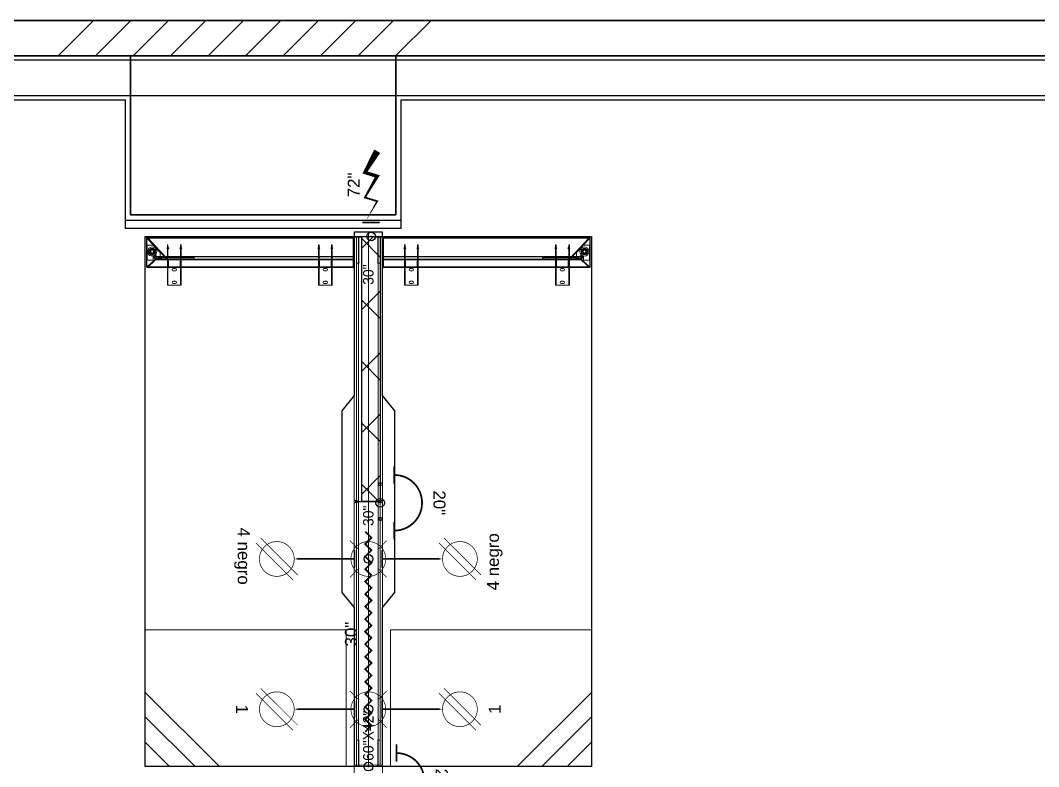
# Model space of a CAD drawing. Extents: x -170 to 1783, y -20 to 1205.
# Drawn here: x 873.5 to 988.7, y 1115.5 to 1200 of the extents above; entities that cross this region are included whole.
import ezdxf
from ezdxf.enums import TextEntityAlignment as Align

# ---------------------------------------------------------------- set-up
doc = ezdxf.new("R2010")
doc.units = 0
doc.header["$LTSCALE"] = 96
doc.header["$MEASUREMENT"] = 0
for name, color, linetype in [('A-E-COLM_A', 7, 'Continuous'), ('A-WALL-EXIST_A', 7, 'Continuous'), ('A-WALL-EXT_A', 7, 'Continuous'), ('A-WALL-PATT_A', 7, 'Continuous'), ('A-WALL_A', 7, 'Continuous'), ('DD2D', 7, 'Continuous'), ('DD2D_Geometry', 7, 'Continuous'), ('ELECTRI', 7, 'Continuous'), ('ENFASIS NEW', 7, 'Continuous'), ('I-E-FILL-DMSE_A', 7, 'Continuous'), ('I-E-WALL_A', 7, 'Continuous'), ('S7000', 7, 'Continuous'), ('TEXT HARNESS', 7, 'Continuous'), ('X-BASE-04-EXISTING', 7, 'Continuous'), ('X-BASE-04-EXISTING_A', 7, 'Continuous')]:
    doc.layers.add(name, color=color, linetype=linetype)
doc.styles.add('ARIAL', font='arial.ttf')

# ---------------------------------------------------------------- blocks, each defined once
blk = doc.blocks.new('_BL_0000')
at = {"layer": 'X-BASE-04-EXISTING', "color": 92, "linetype": 'Continuous'}
for p, q in [((15, 18), (-15, 18)), ((-15, 18), (-15, 0)), ((15, 0), (15, 18)), ((-15, 0), (15, 0)), ((-15, 0), (-15, 0))]:
    blk.add_line(p, q, dxfattribs=at)
blk = doc.blocks.new('8X30')
at = {"color": 7, "linetype": 'Continuous'}
for p, q in [((15, 18), (-15, 18)), ((-15, 18), (-15, 0)), ((15, 0), (15, 18)), ((-15, 0), (15, 0)), ((-15, 0), (-15, 0))]:
    blk.add_line(p, q, dxfattribs=at)
blk = doc.blocks.new('DD40102460AB')
at = {"color": 1}
for p, q in [((0.0035, -0.0035), (-0.0035, 0.0035)), ((0.0035, 0.0035), (-0.0035, -0.0035))]:
    blk.add_line(p, q, dxfattribs=at)
blk.add_lwpolyline([(-0.2612, -0.0417), (0.2612, -0.0417), (0.305, -0.0067), (0.762, -0.0067), (0.762, -0.6067), (-0.762, -0.6067), (-0.762, -0.0067), (-0.305, -0.0067)], close=True)
blk.add_point((0, 0), dxfattribs=at)
blk.add_point((0, 0))
blk = doc.blocks.new('DD350524S')
at = {"color": 0, "linetype": 'Continuous', "lineweight": 0}
for p, q in [((-0.0019, 0.023), (0, 0.023)), ((-0.0019, 0.023), (-0.0019, 0.0134)), ((-0.0019, 0.016), (0, 0.016)), ((-0.0019, 0), (-0.0019, 0.0134)), ((0, 0.0134), (-0.0019, 0.0134)), ((0, 0.0134), (0, 0.023)), ((0, 0), (0, 0.0134)), ((-0.0025, -0.0006), (-0.09, -0.0006)), ((-0.09, -0.0006), (-0.09, -0.0025)), ((-0.0025, -0.0025), (-0.09, -0.0025)), ((-0.0888, -0.0625), (-0.0888, -0.0025)), ((-0.0882, -0.0006), (-0.0882, -0.0025)), ((-0.0873, -0.0625), (-0.0873, -0.0025)), ((-0.0832, -0.0006), (-0.0832, -0.0025)), ((-0.0818, -0.0006), (-0.0818, -0.0025)), ((-0.0768, -0.0006), (-0.0768, -0.0025)), ((-0.0682, -0.0006), (-0.0682, -0.0025)), ((-0.0671, -0.0025), (-0.0671, -0.5688)), ((-0.0655, -0.0025), (-0.0655, -0.5688)), ((-0.0618, -0.0006), (-0.0618, -0.0025)), ((-0.0584, -0.0025), (-0.0584, -0.5755)), ((-0.0578, -0.0025), (-0.0578, -0.5741)), ((-0.0578, -0.0025), (-0.0578, -0.5739)), ((-0.0572, -0.0025), (-0.0572, -0.5725)), ((-0.0312, -0.0006), (-0.0312, -0.0025)), ((-0.0248, -0.0006), (-0.0248, -0.0025)), ((-0.0112, -0.0006), (-0.0112, -0.0025)), ((-0.0053, -0.0025), (-0.0053, -0.5945)), ((-0.0048, -0.0006), (-0.0048, -0.0025)), ((-0.0038, -0.0025), (-0.0038, -0.5945)), ((-0.1404, -0.0625), (-0.1404, -0.0651)), ((-0.0874, -0.0625), (-0.1404, -0.0625)), ((-0.0874, -0.0644), (-0.1404, -0.0644)), ((-0.1404, -0.0651), (-0.1404, -0.1)), ((-0.1354, -0.0794), (-0.1354, -0.0857)), ((-0.129, -0.0857), (-0.129, -0.0794)), ((-0.1104, -0.0644), (-0.1104, -0.0625)), ((-0.0987, -0.0794), (-0.0987, -0.0857)), ((-0.0924, -0.0857), (-0.0924, -0.0794)), ((-0.0888, -0.0655), (-0.0874, -0.0655)), ((-0.0888, -0.0995), (-0.0888, -0.0655)), ((-0.0867, -0.0625), (-0.0874, -0.0625)), ((-0.0874, -0.0651), (-0.0874, -0.0625)), ((-0.0874, -0.0644), (-0.0867, -0.0644)), ((-0.0874, -0.0651), (-0.0874, -0.1)), ((-0.0874, -0.0655), (-0.0867, -0.0655)), ((-0.0873, -0.0995), (-0.0873, -0.0655)), ((-0.0867, -0.0625), (-0.0867, -0.0625)), ((-0.0867, -0.0655), (-0.0867, -0.0625)), ((-0.0867, -0.0625), (-0.0364, -0.0625)), ((-0.0867, -0.0644), (-0.0368, -0.0644)), ((-0.0867, -0.0655), (-0.0867, -0.0655)), ((-0.0867, -0.0655), (-0.0698, -0.0655)), ((-0.0709, -0.0625), (-0.0709, -0.0655)), ((-0.0698, -0.0655), (-0.0698, -0.0625)), ((-0.0368, -0.0644), (-0.0313, -0.0644)), ((-0.0364, -0.0625), (-0.0317, -0.0625)), ((-0.0317, -0.0625), (-0.0244, -0.0625)), ((-0.0313, -0.0644), (-0.0244, -0.0644)), ((-0.0244, -0.0625), (-0.0244, -0.0644)), ((-0.1404, -0.1), (-0.1404, -0.1025)), ((-0.0874, -0.1006), (-0.1404, -0.1006)), ((-0.0874, -0.1025), (-0.1404, -0.1025)), ((-0.1104, -0.1006), (-0.1104, -0.1025)), ((-0.0874, -0.0995), (-0.0888, -0.0995)), ((-0.0888, -0.4965), (-0.0888, -0.1025)), ((-0.0867, -0.0995), (-0.0874, -0.0995)), ((-0.0874, -0.1025), (-0.0874, -0.1)), ((-0.0867, -0.1006), (-0.0874, -0.1006)), ((-0.0874, -0.1025), (-0.0867, -0.1025)), ((-0.0873, -0.4965), (-0.0873, -0.1025)), ((-0.0867, -0.1025), (-0.0867, -0.0995)), ((-0.0867, -0.0995), (-0.0867, -0.0995)), ((-0.0698, -0.0995), (-0.0867, -0.0995)), ((-0.0368, -0.1006), (-0.0867, -0.1006)), ((-0.0867, -0.1025), (-0.0867, -0.1025)), ((-0.0364, -0.1025), (-0.0867, -0.1025)), ((-0.0709, -0.0995), (-0.0709, -0.1025)), ((-0.0698, -0.1025), (-0.0698, -0.0995)), ((-0.0313, -0.1006), (-0.0368, -0.1006)), ((-0.0317, -0.1025), (-0.0364, -0.1025)), ((-0.0244, -0.1025), (-0.0317, -0.1025)), ((-0.0244, -0.1006), (-0.0313, -0.1006)), ((-0.0244, -0.1006), (-0.0244, -0.1025)), ((-0.0655, -0.459), (-0.0614, -0.459)), ((-0.0614, -0.459), (-0.0614, -0.564)), ((-0.1404, -0.4965), (-0.1404, -0.4991)), ((-0.0874, -0.4965), (-0.1404, -0.4965)), ((-0.1104, -0.4984), (-0.1104, -0.4965)), ((-0.0867, -0.4965), (-0.0874, -0.4965)), ((-0.0874, -0.4991), (-0.0874, -0.4965)), ((-0.0867, -0.4995), (-0.0867, -0.4965)), ((-0.0867, -0.4965), (-0.0867, -0.4965)), ((-0.0867, -0.4965), (-0.0364, -0.4965)), ((-0.0709, -0.4965), (-0.0709, -0.4995)), ((-0.0698, -0.4995), (-0.0698, -0.4965)), ((-0.0655, -0.4834), (-0.0671, -0.4834)), ((-0.0655, -0.4897), (-0.0671, -0.4897)), ((-0.0364, -0.4965), (-0.0317, -0.4965)), ((-0.0317, -0.4965), (-0.0244, -0.4965)), ((-0.0244, -0.4965), (-0.0244, -0.4984)), ((-0.0874, -0.4984), (-0.1404, -0.4984)), ((-0.1404, -0.4991), (-0.1404, -0.534)), ((-0.1354, -0.5134), (-0.1354, -0.5197)), ((-0.129, -0.5197), (-0.129, -0.5134)), ((-0.0987, -0.5134), (-0.0987, -0.5197)), ((-0.0924, -0.5197), (-0.0924, -0.5134)), ((-0.0888, -0.4995), (-0.0874, -0.4995)), ((-0.0888, -0.5335), (-0.0888, -0.4995)), ((-0.0874, -0.4984), (-0.0867, -0.4984)), ((-0.0874, -0.4991), (-0.0874, -0.534)), ((-0.0874, -0.4995), (-0.0867, -0.4995)), ((-0.0873, -0.5335), (-0.0873, -0.4995)), ((-0.0867, -0.4984), (-0.0368, -0.4984)), ((-0.0867, -0.4995), (-0.0867, -0.4995)), ((-0.0867, -0.4995), (-0.0698, -0.4995)), ((-0.0655, -0.5234), (-0.0671, -0.5234)), ((-0.0368, -0.4984), (-0.0313, -0.4984)), ((-0.0313, -0.4984), (-0.0244, -0.4984)), ((-0.1404, -0.534), (-0.1404, -0.5365)), ((-0.0874, -0.5346), (-0.1404, -0.5346)), ((-0.0874, -0.5365), (-0.1404, -0.5365)), ((-0.1104, -0.5346), (-0.1104, -0.5365)), ((-0.0874, -0.5335), (-0.0888, -0.5335)), ((-0.0888, -0.5944), (-0.0888, -0.5365)), ((-0.0867, -0.5335), (-0.0874, -0.5335)), ((-0.0874, -0.5365), (-0.0874, -0.534)), ((-0.0867, -0.5346), (-0.0874, -0.5346)), ((-0.0874, -0.5365), (-0.0867, -0.5365)), ((-0.0873, -0.5944), (-0.0873, -0.5365)), ((-0.0867, -0.5365), (-0.0867, -0.5335)), ((-0.0867, -0.5335), (-0.0867, -0.5335)), ((-0.0698, -0.5335), (-0.0867, -0.5335)), ((-0.0368, -0.5346), (-0.0867, -0.5346)), ((-0.0867, -0.5365), (-0.0867, -0.5365)), ((-0.0364, -0.5365), (-0.0867, -0.5365)), ((-0.0709, -0.5335), (-0.0709, -0.5365)), ((-0.0698, -0.5365), (-0.0698, -0.5335)), ((-0.0655, -0.5297), (-0.0671, -0.5297)), ((-0.067, -0.5393), (-0.067, -0.5689)), ((-0.0655, -0.5511), (-0.067, -0.5511)), ((-0.0655, -0.5539), (-0.067, -0.5539)), ((-0.0655, -0.5393), (-0.0655, -0.5689)), ((-0.0655, -0.542), (-0.0614, -0.542)), ((-0.064, -0.5524), (-0.0655, -0.5524)), ((-0.0655, -0.5539), (-0.0655, -0.5571)), ((-0.0054, -0.5941), (-0.0647, -0.5389)), ((-0.0055, -0.5941), (-0.0647, -0.5389)), ((-0.064, -0.5524), (-0.064, -0.5586)), ((-0.0044, -0.593), (-0.0636, -0.5378)), ((-0.0044, -0.593), (-0.0636, -0.5378)), ((-0.0313, -0.5346), (-0.0368, -0.5346)), ((-0.0317, -0.5365), (-0.0364, -0.5365)), ((-0.0244, -0.5365), (-0.0317, -0.5365)), ((-0.0244, -0.5346), (-0.0313, -0.5346)), ((-0.0244, -0.5346), (-0.0244, -0.5365)), ((-0.0681, -0.5714), (-0.0882, -0.593)), ((-0.068, -0.5715), (-0.0882, -0.5931)), ((-0.067, -0.5724), (-0.0871, -0.5941)), ((-0.0669, -0.5725), (-0.0871, -0.5942)), ((-0.0558, -0.5775), (-0.0683, -0.5775)), ((-0.0683, -0.5775), (-0.0683, -0.5945)), ((-0.0655, -0.5571), (-0.067, -0.5571)), ((-0.0655, -0.5575), (-0.067, -0.5575)), ((-0.0584, -0.5755), (-0.0664, -0.5723)), ((-0.0583, -0.5755), (-0.0664, -0.5724)), ((-0.0658, -0.5707), (-0.0578, -0.5739)), ((-0.0578, -0.5741), (-0.0658, -0.5709)), ((-0.0578, -0.5741), (-0.0658, -0.571)), ((-0.0657, -0.5708), (-0.0577, -0.5739)), ((-0.064, -0.5586), (-0.0655, -0.5586)), ((-0.0655, -0.564), (-0.0614, -0.564)), ((-0.0652, -0.5693), (-0.0572, -0.5725)), ((-0.0652, -0.5694), (-0.0572, -0.5725)), ((-0.0461, -0.5575), (-0.0648, -0.5575)), ((-0.0648, -0.5575), (-0.0648, -0.5675)), ((-0.0648, -0.5675), (-0.0558, -0.5675)), ((-0.0578, -0.5741), (-0.0584, -0.5755)), ((-0.0578, -0.5741), (-0.0583, -0.5755)), ((-0.0572, -0.5725), (-0.0578, -0.5739)), ((-0.0572, -0.5725), (-0.0577, -0.5739)), ((-0.0558, -0.5675), (-0.0558, -0.5775)), ((-0.0253, -0.577), (-0.0461, -0.5575)), ((-0.0253, -0.5945), (-0.0253, -0.577)), ((-0.0867, -0.595), (-0.0058, -0.595)), ((-0.0867, -0.595), (-0.0058, -0.595)), ((-0.0058, -0.5965), (-0.0867, -0.5965)), ((-0.0867, -0.5965), (-0.0058, -0.5965)), ((-0.0683, -0.5945), (-0.0253, -0.5945))]:
    blk.add_line(p, q, dxfattribs=at)
for centre, radius, start, end in [((-0.0025, 0), 0.00253, 270, 0), ((-0.0025, 0), 0.000633, 270, 0), ((-0.1322, -0.0794), 0.00318, 0, 180), ((-0.1322, -0.0857), 0.00318, 180, 0), ((-0.0956, -0.0794), 0.00317, 0, 180), ((-0.0956, -0.0857), 0.00317, 180, 0), ((-0.0341, -0.064), 0.00278, 0, 180), ((-0.0341, -0.064), 0.00278, 180, 0), ((-0.0341, -0.101), 0.00278, 0, 180), ((-0.0341, -0.101), 0.00278, 180, 0), ((-0.0341, -0.498), 0.00278, 0, 180), ((-0.1322, -0.5134), 0.00318, 0, 180), ((-0.1322, -0.5197), 0.00318, 180, 0), ((-0.0956, -0.5134), 0.00317, 0, 180), ((-0.0956, -0.5197), 0.00317, 180, 0), ((-0.0341, -0.498), 0.00278, 180, 0), ((-0.0341, -0.535), 0.00278, 0, 180), ((-0.0341, -0.535), 0.00278, 180, 0), ((-0.0433, -0.58), 0.013, 90, 270), ((-0.0433, -0.58), 0.0098, 90, 270), ((-0.0433, -0.58), 0.0085, 90, 270), ((-0.0433, -0.58), 0.008, 90, 270), ((-0.0433, -0.58), 0.00675, 0, 180), ((-0.0433, -0.58), 0.00675, 180, 0), ((-0.0433, -0.58), 0.0065, 90, 270), ((-0.0433, -0.58), 0.006, 90, 270), ((-0.0433, -0.58), 0.00545, 90, 270), ((-0.0433, -0.58), 0.00476, 90, 270), ((-0.0433, -0.58), 0.0045, 90, 270), ((-0.0433, -0.58), 0.013, 270, 90), ((-0.0433, -0.58), 0.0098, 270, 90), ((-0.0433, -0.58), 0.0085, 270, 90), ((-0.0433, -0.58), 0.008, 270, 90), ((-0.0433, -0.58), 0.0065, 270, 90), ((-0.0433, -0.58), 0.006, 270, 90), ((-0.0433, -0.58), 0.00545, 270, 90), ((-0.0433, -0.58), 0.00476, 270, 90), ((-0.0433, -0.58), 0.0045, 270, 90)]:
    blk.add_arc(centre, radius, start, end, dxfattribs=at)
for points, weights in [([(-0.0636, -0.5378), (-0.0652, -0.5364), (-0.0671, -0.5372), (-0.0671, -0.5393)], [1, 0.59916604595, 0.59916604595, 1]), ([(-0.0636, -0.5378), (-0.0651, -0.5364), (-0.067, -0.5372), (-0.067, -0.5393)], [1, 0.59916604595, 0.59916604595, 1]), ([(-0.0647, -0.5389), (-0.065, -0.5386), (-0.0655, -0.5388), (-0.0655, -0.5393)], [1, 0.59916604595, 0.59916604595, 1]), ([(-0.0647, -0.5389), (-0.0651, -0.5386), (-0.0655, -0.5388), (-0.0655, -0.5393)], [1, 0.59916604595, 0.59916604595, 1]), ([(-0.0658, -0.5709), (-0.0666, -0.5706), (-0.0675, -0.5708), (-0.0681, -0.5714)], [1, 0.884174271313, 0.884174271313, 1]), ([(-0.0658, -0.571), (-0.0666, -0.5707), (-0.0675, -0.5708), (-0.068, -0.5715)], [1, 0.884393166085, 0.884393166085, 1]), ([(-0.0671, -0.5688), (-0.0671, -0.5697), (-0.0666, -0.5704), (-0.0658, -0.5707)], [1, 0.884611873459, 0.884611873459, 1]), ([(-0.067, -0.5689), (-0.067, -0.5698), (-0.0665, -0.5705), (-0.0657, -0.5708)], [1, 0.884393166085, 0.884393166085, 1]), ([(-0.0664, -0.5723), (-0.0666, -0.5722), (-0.0668, -0.5723), (-0.067, -0.5724)], [1, 0.884174271313, 0.884174271313, 1]), ([(-0.0664, -0.5724), (-0.0666, -0.5723), (-0.0668, -0.5724), (-0.0669, -0.5725)], [1, 0.884393166085, 0.884393166085, 1]), ([(-0.0655, -0.5688), (-0.0655, -0.569), (-0.0654, -0.5692), (-0.0652, -0.5693)], [1, 0.884611873459, 0.884611873459, 1]), ([(-0.0655, -0.5689), (-0.0655, -0.5691), (-0.0654, -0.5693), (-0.0652, -0.5694)], [1, 0.884393166085, 0.884393166085, 1]), ([(-0.0882, -0.593), (-0.0886, -0.5934), (-0.0888, -0.5939), (-0.0888, -0.5944)], [1, 0.953611711988, 0.953611711988, 1]), ([(-0.0882, -0.5931), (-0.0889, -0.5938), (-0.089, -0.5948), (-0.0884, -0.5957)], [1, 0.764882446479, 0.667678019866, 0.708386720159]), ([(-0.0888, -0.5944), (-0.0888, -0.5957), (-0.0879, -0.5965), (-0.0867, -0.5965)], [1, 0.804737854124, 0.804737854124, 1]), ([(-0.0884, -0.5957), (-0.088, -0.5963), (-0.0874, -0.5965), (-0.0867, -0.5965)], [0.708386720159, 0.737079172857, 0.834283599471, 1]), ([(-0.0871, -0.5941), (-0.0872, -0.5942), (-0.0873, -0.5943), (-0.0873, -0.5944)], [1, 0.953611711988, 0.953611711988, 1]), ([(-0.0873, -0.5944), (-0.0873, -0.5948), (-0.087, -0.595), (-0.0867, -0.595)], [1, 0.804737854124, 0.804737854124, 1]), ([(-0.0871, -0.5942), (-0.0875, -0.5945), (-0.0873, -0.595), (-0.0867, -0.595)], [1, 0.59916604595, 0.59916604595, 1]), ([(-0.0058, -0.5965), (-0.0046, -0.5965), (-0.0038, -0.5957), (-0.0038, -0.5945)], [1, 0.804737854124, 0.804737854124, 1]), ([(-0.0058, -0.5965), (-0.0046, -0.5965), (-0.0038, -0.5957), (-0.0038, -0.5945)], [1, 0.804737854124, 0.804737854124, 1]), ([(-0.0058, -0.595), (-0.0055, -0.595), (-0.0053, -0.5948), (-0.0053, -0.5945)], [1, 0.804737854124, 0.804737854124, 1]), ([(-0.0058, -0.595), (-0.0055, -0.595), (-0.0053, -0.5948), (-0.0053, -0.5945)], [1, 0.804737854124, 0.804737854124, 1]), ([(-0.0053, -0.5945), (-0.0053, -0.5944), (-0.0054, -0.5942), (-0.0055, -0.5941)], [1, 0.944706716257, 0.944706716257, 1]), ([(-0.0053, -0.5945), (-0.0053, -0.5944), (-0.0053, -0.5942), (-0.0054, -0.5941)], [1, 0.944706716257, 0.944706716257, 1]), ([(-0.0038, -0.5942), (-0.0039, -0.5937), (-0.0041, -0.5933), (-0.0044, -0.593)], [0.972307865321, 0.947187137372, 0.956417848932, 1]), ([(-0.0038, -0.5945), (-0.0038, -0.5939), (-0.004, -0.5934), (-0.0044, -0.593)], [1, 0.944706716257, 0.944706716257, 1]), ([(-0.0038, -0.5945), (-0.0038, -0.5944), (-0.0038, -0.5943), (-0.0038, -0.5942)], [1, 0.988288867325, 0.979058155765, 0.972307865321])]:
    blk.add_rational_spline(points, weights, degree=3, dxfattribs=at)
blk = doc.blocks.new('DD350624S')
at = {"color": 0, "linetype": 'Continuous', "lineweight": 0}
for p, q in [((0.0019, 0.023), (0, 0.023)), ((0, 0.0134), (0, 0.023)), ((0.0019, 0.016), (0, 0.016)), ((0, 0), (0, 0.0134)), ((0, 0.0134), (0.0019, 0.0134)), ((0.0019, 0.023), (0.0019, 0.0134)), ((0.0019, 0), (0.0019, 0.0134)), ((0.0025, -0.0006), (0.09, -0.0006)), ((0.0025, -0.0025), (0.09, -0.0025)), ((0.0038, -0.0025), (0.0038, -0.5945)), ((0.0048, -0.0006), (0.0048, -0.0025)), ((0.0053, -0.0025), (0.0053, -0.5945)), ((0.0112, -0.0006), (0.0112, -0.0025)), ((0.0248, -0.0006), (0.0248, -0.0025)), ((0.0312, -0.0006), (0.0312, -0.0025)), ((0.0572, -0.0025), (0.0572, -0.5725)), ((0.0578, -0.0025), (0.0578, -0.5741)), ((0.0578, -0.0025), (0.0578, -0.5739)), ((0.0584, -0.0025), (0.0584, -0.5755)), ((0.0618, -0.0006), (0.0618, -0.0025)), ((0.0655, -0.0025), (0.0655, -0.5688)), ((0.0671, -0.0025), (0.0671, -0.5688)), ((0.0682, -0.0006), (0.0682, -0.0025)), ((0.0768, -0.0006), (0.0768, -0.0025)), ((0.0818, -0.0006), (0.0818, -0.0025)), ((0.0832, -0.0006), (0.0832, -0.0025)), ((0.0873, -0.0625), (0.0873, -0.0025)), ((0.0882, -0.0006), (0.0882, -0.0025)), ((0.0888, -0.0625), (0.0888, -0.0025)), ((0.09, -0.0006), (0.09, -0.0025)), ((0.0244, -0.0625), (0.0244, -0.0644)), ((0.0317, -0.0625), (0.0244, -0.0625)), ((0.0313, -0.0644), (0.0244, -0.0644)), ((0.0368, -0.0644), (0.0313, -0.0644)), ((0.0364, -0.0625), (0.0317, -0.0625)), ((0.0867, -0.0625), (0.0364, -0.0625)), ((0.0867, -0.0644), (0.0368, -0.0644)), ((0.0698, -0.0655), (0.0698, -0.0625)), ((0.0867, -0.0655), (0.0698, -0.0655)), ((0.0709, -0.0625), (0.0709, -0.0655)), ((0.0867, -0.0625), (0.0874, -0.0625)), ((0.0867, -0.0625), (0.0867, -0.0625)), ((0.0867, -0.0655), (0.0867, -0.0625)), ((0.0874, -0.0644), (0.0867, -0.0644)), ((0.0874, -0.0655), (0.0867, -0.0655)), ((0.0867, -0.0655), (0.0867, -0.0655)), ((0.0873, -0.0995), (0.0873, -0.0655)), ((0.0874, -0.0651), (0.0874, -0.0625)), ((0.0874, -0.0625), (0.1404, -0.0625)), ((0.0874, -0.0644), (0.1404, -0.0644)), ((0.0874, -0.0651), (0.0874, -0.1)), ((0.0888, -0.0655), (0.0874, -0.0655)), ((0.0888, -0.0995), (0.0888, -0.0655)), ((0.0924, -0.0857), (0.0924, -0.0794)), ((0.0987, -0.0794), (0.0987, -0.0857)), ((0.1104, -0.0644), (0.1104, -0.0625)), ((0.129, -0.0857), (0.129, -0.0794)), ((0.1354, -0.0794), (0.1354, -0.0857)), ((0.1404, -0.0625), (0.1404, -0.0651)), ((0.1404, -0.0651), (0.1404, -0.1)), ((0.0244, -0.1006), (0.0244, -0.1025)), ((0.0244, -0.1006), (0.0313, -0.1006)), ((0.0244, -0.1025), (0.0317, -0.1025)), ((0.0313, -0.1006), (0.0368, -0.1006)), ((0.0317, -0.1025), (0.0364, -0.1025)), ((0.0364, -0.1025), (0.0867, -0.1025)), ((0.0368, -0.1006), (0.0867, -0.1006)), ((0.0698, -0.0995), (0.0867, -0.0995)), ((0.0698, -0.1025), (0.0698, -0.0995)), ((0.0709, -0.0995), (0.0709, -0.1025)), ((0.0867, -0.0995), (0.0874, -0.0995)), ((0.0867, -0.1025), (0.0867, -0.0995)), ((0.0867, -0.0995), (0.0867, -0.0995)), ((0.0867, -0.1006), (0.0874, -0.1006)), ((0.0874, -0.1025), (0.0867, -0.1025)), ((0.0867, -0.1025), (0.0867, -0.1025)), ((0.0873, -0.4965), (0.0873, -0.1025)), ((0.0874, -0.0995), (0.0888, -0.0995)), ((0.0874, -0.1025), (0.0874, -0.1)), ((0.0874, -0.1006), (0.1404, -0.1006)), ((0.0874, -0.1025), (0.1404, -0.1025)), ((0.0888, -0.4965), (0.0888, -0.1025)), ((0.1104, -0.1006), (0.1104, -0.1025)), ((0.1404, -0.1), (0.1404, -0.1025)), ((0.0655, -0.459), (0.0614, -0.459)), ((0.0614, -0.459), (0.0614, -0.564)), ((0.0244, -0.4965), (0.0244, -0.4984)), ((0.0317, -0.4965), (0.0244, -0.4965)), ((0.0364, -0.4965), (0.0317, -0.4965)), ((0.0867, -0.4965), (0.0364, -0.4965)), ((0.0655, -0.4834), (0.0671, -0.4834)), ((0.0655, -0.4897), (0.0671, -0.4897)), ((0.0698, -0.4995), (0.0698, -0.4965)), ((0.0709, -0.4965), (0.0709, -0.4995)), ((0.0867, -0.4965), (0.0874, -0.4965)), ((0.0867, -0.4995), (0.0867, -0.4965)), ((0.0867, -0.4965), (0.0867, -0.4965)), ((0.0874, -0.4991), (0.0874, -0.4965)), ((0.0874, -0.4965), (0.1404, -0.4965)), ((0.1104, -0.4984), (0.1104, -0.4965)), ((0.1404, -0.4965), (0.1404, -0.4991)), ((0.0313, -0.4984), (0.0244, -0.4984)), ((0.0368, -0.4984), (0.0313, -0.4984)), ((0.0867, -0.4984), (0.0368, -0.4984)), ((0.0655, -0.5234), (0.0671, -0.5234)), ((0.0867, -0.4995), (0.0698, -0.4995)), ((0.0874, -0.4984), (0.0867, -0.4984)), ((0.0874, -0.4995), (0.0867, -0.4995)), ((0.0867, -0.4995), (0.0867, -0.4995)), ((0.0873, -0.5335), (0.0873, -0.4995)), ((0.0874, -0.4984), (0.1404, -0.4984)), ((0.0874, -0.4991), (0.0874, -0.534)), ((0.0888, -0.4995), (0.0874, -0.4995)), ((0.0888, -0.5335), (0.0888, -0.4995)), ((0.0924, -0.5197), (0.0924, -0.5134)), ((0.0987, -0.5134), (0.0987, -0.5197)), ((0.129, -0.5197), (0.129, -0.5134)), ((0.1354, -0.5134), (0.1354, -0.5197)), ((0.1404, -0.4991), (0.1404, -0.534)), ((0.0044, -0.593), (0.0636, -0.5378)), ((0.0044, -0.593), (0.0636, -0.5378)), ((0.0054, -0.5941), (0.0647, -0.5389)), ((0.0055, -0.5941), (0.0647, -0.5389)), ((0.0244, -0.5346), (0.0244, -0.5365)), ((0.0244, -0.5346), (0.0313, -0.5346)), ((0.0244, -0.5365), (0.0317, -0.5365)), ((0.0313, -0.5346), (0.0368, -0.5346)), ((0.0317, -0.5365), (0.0364, -0.5365)), ((0.0364, -0.5365), (0.0867, -0.5365)), ((0.0368, -0.5346), (0.0867, -0.5346)), ((0.0655, -0.542), (0.0614, -0.542)), ((0.064, -0.5524), (0.064, -0.5586)), ((0.064, -0.5524), (0.0655, -0.5524)), ((0.0655, -0.5297), (0.0671, -0.5297)), ((0.0655, -0.5393), (0.0655, -0.5689)), ((0.0655, -0.5511), (0.067, -0.5511)), ((0.0655, -0.5539), (0.067, -0.5539)), ((0.0655, -0.5539), (0.0655, -0.5571)), ((0.067, -0.5393), (0.067, -0.5689)), ((0.0698, -0.5335), (0.0867, -0.5335)), ((0.0698, -0.5365), (0.0698, -0.5335)), ((0.0709, -0.5335), (0.0709, -0.5365)), ((0.0867, -0.5335), (0.0874, -0.5335)), ((0.0867, -0.5365), (0.0867, -0.5335)), ((0.0867, -0.5335), (0.0867, -0.5335)), ((0.0867, -0.5346), (0.0874, -0.5346)), ((0.0874, -0.5365), (0.0867, -0.5365)), ((0.0867, -0.5365), (0.0867, -0.5365)), ((0.0873, -0.5944), (0.0873, -0.5365)), ((0.0874, -0.5335), (0.0888, -0.5335)), ((0.0874, -0.5365), (0.0874, -0.534)), ((0.0874, -0.5346), (0.1404, -0.5346)), ((0.0874, -0.5365), (0.1404, -0.5365)), ((0.0888, -0.5944), (0.0888, -0.5365)), ((0.1104, -0.5346), (0.1104, -0.5365)), ((0.1404, -0.534), (0.1404, -0.5365)), ((0.0253, -0.577), (0.0461, -0.5575)), ((0.0253, -0.5945), (0.0253, -0.577)), ((0.0461, -0.5575), (0.0648, -0.5575)), ((0.0648, -0.5675), (0.0558, -0.5675)), ((0.0558, -0.5675), (0.0558, -0.5775)), ((0.0558, -0.5775), (0.0683, -0.5775)), ((0.0652, -0.5693), (0.0572, -0.5725)), ((0.0652, -0.5694), (0.0572, -0.5725)), ((0.0572, -0.5725), (0.0578, -0.5739)), ((0.0572, -0.5725), (0.0577, -0.5739)), ((0.0657, -0.5708), (0.0577, -0.5739)), ((0.0658, -0.5707), (0.0578, -0.5739)), ((0.0578, -0.5741), (0.0658, -0.5709)), ((0.0578, -0.5741), (0.0658, -0.571)), ((0.0578, -0.5741), (0.0584, -0.5755)), ((0.0578, -0.5741), (0.0583, -0.5755)), ((0.0583, -0.5755), (0.0664, -0.5724)), ((0.0584, -0.5755), (0.0664, -0.5723)), ((0.0655, -0.564), (0.0614, -0.564)), ((0.064, -0.5586), (0.0655, -0.5586)), ((0.0648, -0.5575), (0.0648, -0.5675)), ((0.0655, -0.5571), (0.067, -0.5571)), ((0.0655, -0.5575), (0.067, -0.5575)), ((0.0669, -0.5725), (0.0871, -0.5942)), ((0.067, -0.5724), (0.0871, -0.5941)), ((0.068, -0.5715), (0.0882, -0.5931)), ((0.0681, -0.5714), (0.0882, -0.593)), ((0.0683, -0.5775), (0.0683, -0.5945)), ((0.0867, -0.595), (0.0058, -0.595)), ((0.0867, -0.595), (0.0058, -0.595)), ((0.0867, -0.5965), (0.0058, -0.5965)), ((0.0058, -0.5965), (0.0867, -0.5965)), ((0.0683, -0.5945), (0.0253, -0.5945))]:
    blk.add_line(p, q, dxfattribs=at)
for centre, radius, start, end in [((0.0025, 0), 0.00253, 180, 270), ((0.0025, 0), 0.000633, 180, 270), ((0.0341, -0.064), 0.00278, 0, 180), ((0.0341, -0.064), 0.00278, 180, 0), ((0.0956, -0.0794), 0.00317, 0, 180), ((0.0956, -0.0857), 0.00317, 180, 0), ((0.1322, -0.0794), 0.00318, 0, 180), ((0.1322, -0.0857), 0.00318, 180, 0), ((0.0341, -0.101), 0.00278, 0, 180), ((0.0341, -0.101), 0.00278, 180, 0), ((0.0341, -0.498), 0.00278, 0, 180), ((0.0341, -0.498), 0.00278, 180, 0), ((0.0956, -0.5134), 0.00317, 0, 180), ((0.0956, -0.5197), 0.00317, 180, 0), ((0.1322, -0.5134), 0.00318, 0, 180), ((0.1322, -0.5197), 0.00318, 180, 0), ((0.0341, -0.535), 0.00278, 0, 180), ((0.0341, -0.535), 0.00278, 180, 0), ((0.0433, -0.58), 0.013, 90, 270), ((0.0433, -0.58), 0.0098, 90, 270), ((0.0433, -0.58), 0.0085, 90, 270), ((0.0433, -0.58), 0.008, 90, 270), ((0.0433, -0.58), 0.00675, 0, 180), ((0.0433, -0.58), 0.00675, 180, 0), ((0.0433, -0.58), 0.0065, 90, 270), ((0.0433, -0.58), 0.006, 90, 270), ((0.0433, -0.58), 0.00545, 90, 270), ((0.0433, -0.58), 0.00476, 90, 270), ((0.0433, -0.58), 0.0045, 90, 270), ((0.0433, -0.58), 0.013, 270, 90), ((0.0433, -0.58), 0.0098, 270, 90), ((0.0433, -0.58), 0.0085, 270, 90), ((0.0433, -0.58), 0.008, 270, 90), ((0.0433, -0.58), 0.0065, 270, 90), ((0.0433, -0.58), 0.006, 270, 90), ((0.0433, -0.58), 0.00545, 270, 90), ((0.0433, -0.58), 0.00476, 270, 90), ((0.0433, -0.58), 0.0045, 270, 90)]:
    blk.add_arc(centre, radius, start, end, dxfattribs=at)
for points, weights in [([(0.0636, -0.5378), (0.0652, -0.5364), (0.0671, -0.5372), (0.0671, -0.5393)], [1, 0.59916604595, 0.59916604595, 1]), ([(0.0636, -0.5378), (0.0651, -0.5364), (0.067, -0.5372), (0.067, -0.5393)], [1, 0.59916604595, 0.59916604595, 1]), ([(0.0647, -0.5389), (0.0651, -0.5386), (0.0655, -0.5388), (0.0655, -0.5393)], [1, 0.59916604595, 0.59916604595, 1]), ([(0.0647, -0.5389), (0.065, -0.5386), (0.0655, -0.5388), (0.0655, -0.5393)], [1, 0.59916604595, 0.59916604595, 1]), ([(0.0655, -0.5688), (0.0655, -0.569), (0.0654, -0.5692), (0.0652, -0.5693)], [1, 0.884611873459, 0.884611873459, 1]), ([(0.0655, -0.5689), (0.0655, -0.5691), (0.0654, -0.5693), (0.0652, -0.5694)], [1, 0.884393166085, 0.884393166085, 1]), ([(0.067, -0.5689), (0.067, -0.5698), (0.0665, -0.5705), (0.0657, -0.5708)], [1, 0.884393166085, 0.884393166085, 1]), ([(0.0671, -0.5688), (0.0671, -0.5697), (0.0666, -0.5704), (0.0658, -0.5707)], [1, 0.884611873459, 0.884611873459, 1]), ([(0.0658, -0.5709), (0.0666, -0.5706), (0.0675, -0.5708), (0.0681, -0.5714)], [1, 0.884174271313, 0.884174271313, 1]), ([(0.0658, -0.571), (0.0666, -0.5707), (0.0675, -0.5708), (0.068, -0.5715)], [1, 0.884393166085, 0.884393166085, 1]), ([(0.0664, -0.5723), (0.0666, -0.5722), (0.0668, -0.5723), (0.067, -0.5724)], [1, 0.884174271313, 0.884174271313, 1]), ([(0.0664, -0.5724), (0.0666, -0.5723), (0.0668, -0.5724), (0.0669, -0.5725)], [1, 0.884393166085, 0.884393166085, 1]), ([(0.0038, -0.5945), (0.0038, -0.5939), (0.004, -0.5934), (0.0044, -0.593)], [1, 0.944706716257, 0.944706716257, 1]), ([(0.0038, -0.5942), (0.0039, -0.5937), (0.0041, -0.5933), (0.0044, -0.593)], [0.972307865321, 0.947187137372, 0.956417848932, 1]), ([(0.0038, -0.5945), (0.0038, -0.5944), (0.0038, -0.5943), (0.0038, -0.5942)], [1, 0.988288867325, 0.979058155765, 0.972307865321]), ([(0.0058, -0.5965), (0.0046, -0.5965), (0.0038, -0.5957), (0.0038, -0.5945)], [1, 0.804737854124, 0.804737854124, 1]), ([(0.0058, -0.5965), (0.0046, -0.5965), (0.0038, -0.5957), (0.0038, -0.5945)], [1, 0.804737854124, 0.804737854124, 1]), ([(0.0053, -0.5945), (0.0053, -0.5944), (0.0054, -0.5942), (0.0055, -0.5941)], [1, 0.944706716257, 0.944706716257, 1]), ([(0.0053, -0.5945), (0.0053, -0.5944), (0.0053, -0.5942), (0.0054, -0.5941)], [1, 0.944706716257, 0.944706716257, 1]), ([(0.0058, -0.595), (0.0055, -0.595), (0.0053, -0.5948), (0.0053, -0.5945)], [1, 0.804737854124, 0.804737854124, 1]), ([(0.0058, -0.595), (0.0055, -0.595), (0.0053, -0.5948), (0.0053, -0.5945)], [1, 0.804737854124, 0.804737854124, 1]), ([(0.0871, -0.5942), (0.0875, -0.5945), (0.0873, -0.595), (0.0867, -0.595)], [1, 0.59916604595, 0.59916604595, 1]), ([(0.0888, -0.5944), (0.0888, -0.5957), (0.0879, -0.5965), (0.0867, -0.5965)], [1, 0.804737854124, 0.804737854124, 1]), ([(0.0873, -0.5944), (0.0873, -0.5948), (0.087, -0.595), (0.0867, -0.595)], [1, 0.804737854124, 0.804737854124, 1]), ([(0.0884, -0.5957), (0.088, -0.5963), (0.0874, -0.5965), (0.0867, -0.5965)], [0.708386720159, 0.737079172857, 0.83428359947, 1]), ([(0.0871, -0.5941), (0.0872, -0.5942), (0.0873, -0.5943), (0.0873, -0.5944)], [1, 0.953611711988, 0.953611711988, 1]), ([(0.0882, -0.593), (0.0886, -0.5934), (0.0888, -0.5939), (0.0888, -0.5944)], [1, 0.953611711988, 0.953611711988, 1]), ([(0.0882, -0.5931), (0.0889, -0.5938), (0.089, -0.5948), (0.0884, -0.5957)], [1, 0.76488244648, 0.667678019866, 0.708386720159])]:
    blk.add_rational_spline(points, weights, degree=3, dxfattribs=at)
blk = doc.blocks.new('829030')
at = {"color": 1, "const_width": 0.002}
for points in [[(0.1385, 0.0265), (0.112, 0.053)], [(0.1915, 0.0265), (0.218, 0.053)], [(0.5705, 0.0265), (0.544, 0.053)], [(0.6235, 0.0265), (0.65, 0.053)], [(0.1385, -0.0265), (0.112, -0.053)], [(0.1915, -0.0265), (0.218, -0.053)], [(0.5705, -0.0265), (0.544, -0.053)], [(0.6235, -0.0265), (0.65, -0.053)]]:
    blk.add_lwpolyline(points, dxfattribs=at)
for points in [[(0.165, -0.05, -1), (0.165, 0.05, -1)], [(0.597, -0.05, 1), (0.597, 0.05, 1)]]:
    blk.add_lwpolyline(points, format="xyb", close=True, dxfattribs=at)
at = {"color": 1}
for points in [[(0.1, 0.009, 0.005, 0.005, 0), (0.118, -0.009, 0.005, 0.005, 0), (0.136, 0.009, 0.005, 0.005, 0), (0.154, -0.009, 0.005, 0.005, 0), (0.172, 0.009, 0.005, 0.005, 0), (0.19, -0.009, 0.005, 0.005, 0), (0.208, 0.009, 0.005, 0.005, 0), (0.226, -0.009, 0.005, 0.005, 0), (0.244, 0.009, 0.005, 0.005, 0), (0.262, -0.009, 0.005, 0.005, 0), (0.28, 0.009, 0.005, 0.005, 0), (0.298, -0.009, 0.005, 0.005, 0), (0.316, 0.009, 0.005, 0.005, 0), (0.334, -0.009, 0.005, 0.005, 0), (0.352, 0.009, 0.005, 0.005, 0), (0.37, -0.009, 0.005, 0.005, 0), (0.388, 0.009, 0.005, 0.005, 0), (0.406, -0.009, 0.005, 0.005, 0), (0.424, 0.009, 0.005, 0.005, 0), (0.442, -0.009, 0.005, 0.005, 0), (0.46, 0.009, 0.005, 0.005, 0), (0.478, -0.009, 0.005, 0.005, 0), (0.496, 0.009, 0.005, 0.005, 0), (0.514, -0.009, 0.005, 0.005, 0), (0.532, 0.009, 0.005, 0.005, 0), (0.55, -0.009, 0, 0, 0)], [(0.676, 0.009, 0.005, 0.005, 0), (0.658, -0.009, 0.005, 0.005, 0), (0.64, 0.009, 0.005, 0.005, 0), (0.622, -0.009, 0.005, 0.005, 0), (0.604, 0.009, 0.005, 0.005, 0), (0.586, -0.009, 0.005, 0.005, 0), (0.568, 0.009, 0.005, 0.005, 0), (0.55, -0.009, 0, 0, 0)]]:
    blk.add_lwpolyline(points, format="xyseb", dxfattribs=at)
blk.add_circle((0, 0), 0.0125, dxfattribs=at)
blk.add_point((0, 0), dxfattribs=at)
at = {"layer": 'TEXT HARNESS', "color": 1, "style": 'ARIAL'}
blk.add_text('30"', height=0.03469, dxfattribs=at).set_placement((0.381, 0.05), align=Align.MIDDLE)
blk = doc.blocks.new('*X81')
at = {"color": 0}
for p, q in [((7.9413, 4.9361), (7.9943, 4.9891)), ((8.1454, 4.9361), (8.0924, 4.9891)), ((8.1181, 4.9361), (8.1711, 4.9891)), ((8.3222, 4.9361), (8.2692, 4.9891)), ((8.2948, 4.9361), (8.3478, 4.9891)), ((8.499, 4.9361), (8.446, 4.9891)), ((8.4716, 4.9361), (8.5246, 4.9891)), ((8.6757, 4.9361), (8.6227, 4.9891)), ((8.6484, 4.9361), (8.6971, 4.9848)), ((7.9686, 4.9361), (7.9351, 4.9696))]:
    blk.add_line(p, q, dxfattribs=at)
blk = doc.blocks.new('808630')
at = {"color": 5}
for p, q in [((-0.762, 0), (0, 0)), ((-0.762, -0.053), (-0.762, 0)), ((0, 0), (0, -0.053)), ((0, -0.053), (-0.762, -0.053))]:
    blk.add_line(p, q, dxfattribs=at)
blk.add_blockref('*X81', (-8.6971, -4.9891), dxfattribs=at)
blk = doc.blocks.new('817720')
at = {"color": 3, "const_width": 0.005}
blk.add_lwpolyline([(0.08, 0.04, 1), (-0.08, 0.04)], format="xyb", dxfattribs=at)
for points in [[(-0.055, 0.04), (-0.105, 0.04)], [(0.055, 0.04), (0.105, 0.04)]]:
    blk.add_lwpolyline(points, dxfattribs=at)
at = {"color": 3}
blk.add_circle((0, 0), 0.0125, dxfattribs=at)
blk.add_point((0, 0), dxfattribs=at)
at = {"layer": 'TEXT HARNESS', "color": 3, "style": 'ARIAL'}
blk.add_text('20"', height=0.03469, dxfattribs=at).set_placement((0, 0.17), align=Align.MIDDLE)
blk = doc.blocks.new('817726')
at = {"color": 3, "const_width": 0.005}
blk.add_lwpolyline([(0.08, 0.04, 1), (-0.08, 0.04)], format="xyb", dxfattribs=at)
for points in [[(-0.055, 0.04), (-0.105, 0.04)], [(0.055, 0.04), (0.105, 0.04)]]:
    blk.add_lwpolyline(points, dxfattribs=at)
at = {"color": 3}
blk.add_circle((0, 0), 0.0125, dxfattribs=at)
blk.add_point((0, 0), dxfattribs=at)
at = {"layer": 'TEXT HARNESS', "color": 3, "style": 'ARIAL'}
blk.add_text('26"', height=0.03469, dxfattribs=at).set_placement((0, 0.17), align=Align.MIDDLE)
blk = doc.blocks.new('818072')
at = {"color": 1}
blk.add_lwpolyline([(0.04, 0.0177, 0, 0.005, 0), (0.1012, -0.0177, 0.005, 0.005, 0), (0.112, 0.0177, 0.005, 0.01, 0), (0.173, -0.0176, 0.01, 0.01, 0), (0.184, 0.0177, 0.01, 0.02, 0), (0.245, -0.0176, 0.02, 0.02, 0)], format="xyseb", dxfattribs=at)
at = {"color": 1, "const_width": 0.005}
blk.add_lwpolyline([(0.04, 0.025), (0.04, -0.025)], dxfattribs=at)
at = {"color": 1}
blk.add_circle((0, 0), 0.0125, dxfattribs=at)
blk.add_point((0, 0), dxfattribs=at)
at = {"layer": 'TEXT HARNESS', "color": 1, "style": 'ARIAL'}
blk.add_text('72"', height=0.03469, dxfattribs=at).set_placement((0.148, 0.05), align=Align.MIDDLE)
blk = doc.blocks.new('S7012')
at = {"lineweight": 0}
for p, q in [((0.18, -0.577), (0.393, -0.364)), ((0.25, -0.577), (0.393, -0.434)), ((0.323, -0.577), (0.393, -0.507))]:
    blk.add_line(p, q, dxfattribs=at)
blk.add_lwpolyline([(0, 0), (0.393, 0), (0.393, -0.577), (0, -0.577)], close=True, dxfattribs=at)
blk = doc.blocks.new('8065E1C')
at = {"color": 1}
for points in [[(0, -0.04, 0.005, 0.005, 0), (0, -0.165, 0.025, 0, 0), (0, -0.2114, 0, 0, 0)], [(-0.0601, -0.309, 0.002, 0.002, 0), (0.046, -0.2029, 0.002, 0.002, 0)], [(-0.046, -0.3231, 0.002, 0.002, 0), (0.0601, -0.217, 0.002, 0.002, 0)]]:
    blk.add_lwpolyline(points, format="xyseb", dxfattribs=at)
at = {"color": 1, "const_width": 0.005}
blk.add_lwpolyline([(0.025, -0.04), (-0.025, -0.04)], dxfattribs=at)
at = {"color": 1, "const_width": 0.002}
blk.add_lwpolyline([(-0.05, -0.263, -1), (0.05, -0.263, -1)], format="xyb", close=True, dxfattribs=at)
at = {"color": 1}
blk.add_circle((0, 0), 0.0125, dxfattribs=at)
blk.add_point((0, 0), dxfattribs=at)
at = {"layer": 'TEXT HARNESS', "color": 1, "style": 'ARIAL'}
blk.add_text('1', height=0.0347, dxfattribs=at).set_placement((0, -0.363), align=Align.MIDDLE)
blk = doc.blocks.new('8065E4C')
at = {"color": 1}
for points in [[(0, -0.04, 0.005, 0.005, 0), (0, -0.165, 0.025, 0, 0), (0, -0.2114, 0, 0, 0)], [(-0.0601, -0.309, 0.002, 0.002, 0), (0.046, -0.2029, 0.002, 0.002, 0)], [(-0.046, -0.3231, 0.002, 0.002, 0), (0.0601, -0.217, 0.002, 0.002, 0)]]:
    blk.add_lwpolyline(points, format="xyseb", dxfattribs=at)
at = {"color": 1, "const_width": 0.005}
blk.add_lwpolyline([(0.025, -0.04), (-0.025, -0.04)], dxfattribs=at)
at = {"color": 1, "const_width": 0.002}
blk.add_lwpolyline([(-0.05, -0.263, -1), (0.05, -0.263, -1)], format="xyb", close=True, dxfattribs=at)
at = {"color": 1}
blk.add_circle((0, 0), 0.0125, dxfattribs=at)
blk.add_point((0, 0), dxfattribs=at)
at = {"layer": 'TEXT HARNESS', "color": 1, "style": 'ARIAL'}
blk.add_text('4 negro', height=0.03469, dxfattribs=at).set_placement((-0.0081, -0.363), align=Align.MIDDLE)
blk = doc.blocks.new('DD101060422D')
at = {"color": 1, "linetype": 'Continuous', "lineweight": 0}
for p, q in [((0.0765, 0.026), (0.0765, 0.0343)), ((1.4475, 0.0343), (0.0765, 0.0343)), ((1.4475, 0.0343), (1.4475, 0.026)), ((0, -0.0255), (0, 0.0255)), ((0.0017, 0.0275), (0.0218, 0.0275)), ((0.002, 0.0275), (0.0215, 0.0275)), ((0.0747, 0.0275), (0.0215, 0.0275)), ((0.0747, 0.0275), (0.075, 0.0275)), ((1.4493, 0.0275), (1.449, 0.0275)), ((1.4493, 0.0275), (1.5025, 0.0275)), ((1.5223, 0.0275), (1.5022, 0.0275)), ((1.522, 0.0275), (1.5025, 0.0275)), ((1.524, -0.0255), (1.524, 0.0255)), ((0.025, -0.0275), (0.002, -0.0275)), ((0.025, -0.0275), (0.0747, -0.0275)), ((0.0747, -0.0275), (0.075, -0.0275)), ((0.0765, -0.0343), (0.0765, -0.026)), ((1.4475, -0.026), (1.4475, -0.0343)), ((1.4493, -0.0275), (1.449, -0.0275)), ((1.499, -0.0275), (1.4493, -0.0275)), ((1.499, -0.0275), (1.522, -0.0275)), ((1.4475, -0.0343), (0.0765, -0.0343))]:
    blk.add_line(p, q, dxfattribs=at)
at = {"color": 1}
for p, q in [((0.7585, 0.0379), (0.7655, 0.0308)), ((0.7585, 0.0308), (0.7655, 0.0379)), ((0.762, 0.0343), (0.762, -0.0343)), ((0.7585, -0.0379), (0.7655, -0.0308)), ((0.7585, -0.0308), (0.7655, -0.0379))]:
    blk.add_line(p, q, dxfattribs=at)
for centre in [(0.712, -0.0343), (0.812, -0.0343)]:
    blk.add_circle(centre, 0.005, dxfattribs=at)
at = {"color": 1, "linetype": 'Continuous', "lineweight": 0}
for centre, radius, start, end in [((0.002, 0.0255), 0.00203, 90, 180), ((0.075, 0.026), 0.00151, 10.021, 90), ((0.075, 0.026), 0.00151, 0, 10.021), ((1.449, 0.026), 0.00151, 90, 169.979), ((1.449, 0.026), 0.00151, 169.979, 180), ((1.449, 0.026), 0.00151, 169.979, 180), ((1.522, 0.0255), 0.00203, 0, 90), ((0.002, -0.0255), 0.00203, 180, 270), ((0.075, -0.026), 0.00151, 270, 349.979), ((0.075, -0.026), 0.00151, 349.979, 0), ((1.449, -0.026), 0.00151, 180, 190.021), ((1.449, -0.026), 0.00151, 180, 190.021), ((1.449, -0.026), 0.00151, 190.021, 270), ((1.522, -0.0255), 0.00203, 270, 0)]:
    blk.add_arc(centre, radius, start, end, dxfattribs=at)
at = {"color": 1}
for p in [(0.762, 0.0343), (0.762, -0.0343)]:
    blk.add_point(p, dxfattribs=at)
at = {"linetype": 'Continuous', "lineweight": 0}
for s, p in [('60"X42"', (0.0165, -0.0149)), ('30"', (0.6916, -0.0149)), ('30"', (1.3849, -0.0149))]:
    blk.add_text(s, height=0.03, dxfattribs=at).set_placement(p)
blk = doc.blocks.new('SPACE_DD10106042')
at = {"linetype": 'Continuous', "lineweight": 0}
blk.add_blockref('DD101060422D', (0, 0), dxfattribs=at)
blk = doc.blocks.new('DD3021422D')
for p, q in [((0, 0.041), (0, -0.041)), ((0.012, 0.041), (0, 0.041)), ((0.012, -0.041), (0.012, 0.041)), ((0, -0.041), (0.012, -0.041))]:
    blk.add_line(p, q)
blk = doc.blocks.new('SPACE_DD302142')
at = {"linetype": 'Continuous', "lineweight": 0}
blk.add_blockref('DD3021422D', (0, 0), dxfattribs=at)

msp = doc.modelspace()

# ---------------------------------------------------------------- linework, layer by layer
at = {"layer": 'A-E-COLM_A', "color": 7, "linetype": 'Continuous'}
for p, q in [((916, 1192.875), (916, 1178)), ((885.375, 1191), (885.375, 1177.375)), ((886, 1178), (886, 1191)), ((916.625, 1177.375), (916.625, 1191)), ((885.375, 1177.375), (916.625, 1177.375)), ((916, 1178), (886, 1178))]:
    msp.add_line(p, q, dxfattribs=at)
at = {"layer": 'A-WALL-EXIST_A', "color": 2, "linetype": 'Continuous'}
for p, q in [((916, 1192.875), (916, 1178)), ((885.375, 1191), (885.375, 1176.5)), ((886, 1178), (886, 1191)), ((916.625, 1176.5), (916.625, 1191)), ((916, 1178), (886, 1178)), ((885.375, 1176.5), (916.625, 1176.5))]:
    msp.add_line(p, q, dxfattribs=at)
at = {"layer": 'A-WALL-EXT_A', "color": 2, "linetype": 'Continuous'}
for p, q in [((886, 1196), (616, 1196)), ((886, 1191), (886, 1196)), ((1186, 1196), (916, 1196)), ((916, 1196), (916, 1192.875)), ((616.625, 1191), (885.375, 1191)), ((916.625, 1191), (1185.25, 1191))]:
    msp.add_line(p, q, dxfattribs=at)
at = {"layer": 'A-WALL-PATT_A', "color": 47, "linetype": 'Continuous'}
for p, q in [((877.80195, 1196), (881.80195, 1200)), ((882.04459, 1196), (886.04459, 1200)), ((886.28723, 1196), (890.28723, 1200)), ((890.52987, 1196), (894.52987, 1200)), ((894.77251, 1196), (898.77251, 1200)), ((899.01515, 1196), (903.01515, 1200)), ((903.25779, 1196), (907.25779, 1200)), ((907.50043, 1196), (911.50043, 1200)), ((911.74307, 1196), (915.74307, 1200)), ((915.98571, 1196), (919.98571, 1200))]:
    msp.add_line(p, q, dxfattribs=at)
at = {"layer": 'A-WALL_A', "color": 2, "linetype": 'Continuous'}
for p, q in [((1462, 1200), (38, 1200)), ((38, 1196), (1462, 1196))]:
    msp.add_line(p, q, dxfattribs=at)
at = {"layer": 'DD2D', "linetype": 'Continuous', "lineweight": 0}
for p, q in [((911.5468, 1115.54586), (911.5468, 1175.54586)), ((912.8972, 1175.54586), (912.8972, 1176.0183)), ((912.8972, 1115.54586), (912.8972, 1175.54586)), ((914.24759, 1115.54586), (914.24759, 1175.54586))]:
    msp.add_line(p, q, dxfattribs=at)
at = {"layer": 'DD2D_Geometry', "linetype": 'Continuous', "lineweight": 0}
for points in [[(911.78302, 1115.54586), (911.78302, 1175.54586), (911.31058, 1175.54586), (911.31058, 1115.54586)], [(911.78302, 1115.54586), (911.78302, 1175.54586), (911.31058, 1175.54586), (911.31058, 1115.54586)], [(914.48381, 1115.54586), (914.48381, 1175.54586), (914.01137, 1175.54586), (914.01137, 1115.54586)], [(914.48381, 1115.54586), (914.48381, 1175.54586), (914.01137, 1175.54586), (914.01137, 1115.54586)], [(914.51137, 1112.31752), (914.51137, 1115.70086), (911.28302, 1115.70086), (911.28302, 1112.31752)]]:
    msp.add_lwpolyline(points, close=True, dxfattribs=at)
at = {"layer": 'I-E-FILL-DMSE_A', "color": 2, "linetype": 'Continuous'}
msp.add_3dface([(329.74999, 1191.5), (1465.99999, 1191.5), (1465.99999, 1195.50107), (329.74999, 1195.50107)], dxfattribs=at)
at = {"layer": 'I-E-WALL_A', "color": 132, "linetype": 'Continuous'}
for p, q in [((916, 1192.875), (916, 1178)), ((885.375, 1191), (885.375, 1176.5)), ((886, 1178), (886, 1191)), ((916.625, 1176.5), (916.625, 1191)), ((916, 1178), (886, 1178)), ((885.375, 1176.5), (916.625, 1176.5))]:
    msp.add_line(p, q, dxfattribs=at)
at = {"layer": 'X-BASE-04-EXISTING_A', "color": 7, "linetype": 'Continuous'}
msp.add_line((0, 1200), (1500, 1200), dxfattribs=at)
at = {"layer": 'X-BASE-04-EXISTING_A', "color": 2, "linetype": 'Continuous'}
for p, q in [((1462, 1200), (38, 1200)), ((38, 1196), (1462, 1196))]:
    msp.add_line(p, q, dxfattribs=at)
at = {"layer": 'X-BASE-04-EXISTING_A', "color": 47, "linetype": 'Continuous'}
for p, q in [((877.80195, 1196), (881.80195, 1200)), ((882.04459, 1196), (886.04459, 1200)), ((886.28723, 1196), (890.28723, 1200)), ((890.52987, 1196), (894.52987, 1200)), ((894.77251, 1196), (898.77251, 1200)), ((899.01515, 1196), (903.01515, 1200)), ((903.25779, 1196), (907.25779, 1200)), ((907.50043, 1196), (911.50043, 1200)), ((911.74307, 1196), (915.74307, 1200)), ((915.98571, 1196), (919.98571, 1200))]:
    msp.add_line(p, q, dxfattribs=at)

# ---------------------------------------------------------------- block references
at = {"layer": 'A-E-COLM_A', "color": 7, "linetype": 'Continuous', "rotation": 180}
msp.add_blockref('8X30', (901, 1196), dxfattribs=at)
at = {"layer": 'DD2D_Geometry', "linetype": 'Continuous', "lineweight": 0, "xscale": 39.3700787401575, "yscale": 39.3700787401575, "zscale": 39.3700787401575, "rotation": 90}
for name, p in [('SPACE_DD302142', (912.8972, 1175.54586)), ('SPACE_DD302142', (912.8972, 1175.54586)), ('SPACE_DD10106042', (912.8972, 1115.54586))]:
    msp.add_blockref(name, p, dxfattribs=at)
at = {"layer": 'ELECTRI', "lineweight": 0, "xscale": 39.37007874015748, "yscale": 39.37007874015748, "zscale": 39.37007874015748}
for name, p, rotation in [('818072', (913.20586, 1175.54586), 90), ('808630', (914.24916, 1145.54586), 270), ('817720', (914.24916, 1145.40667), 270), ('8065E4C', (912.89916, 1139.0498), 270), ('829030', (912.8972, 1115.54586), 90), ('8065E4C', (912.89916, 1139.0498), 90), ('8065E1C', (912.89916, 1122.04192), 270), ('8065E1C', (912.89916, 1122.04192), 90), ('817726', (914.51137, 1113.93169), 270)]:
    msp.add_blockref(name, p, dxfattribs=dict(at, rotation=rotation))
at = {"layer": 'ENFASIS NEW', "linetype": 'Continuous', "lineweight": 0, "xscale": 39.37007874015748, "yscale": 39.37007874015748, "zscale": 39.37007874015748}
for p, rotation in [((911.54523, 1145.54586), 270), ((914.24916, 1145.54586), 90)]:
    msp.add_blockref('DD40102460AB', p, dxfattribs=dict(at, rotation=rotation))
at = {"layer": 'ENFASIS NEW', "lineweight": 0, "xscale": 39.37007874015748, "yscale": 39.37007874015748, "zscale": 39.37007874015748}
for name, p, rotation in [('DD350624S', (911.28145, 1175.54586), 270), ('DD350524S', (914.51294, 1175.54586), 90)]:
    msp.add_blockref(name, p, dxfattribs=dict(at, rotation=rotation))
at = {"layer": 'S7000', "linetype": 'Continuous', "lineweight": 0, "yscale": 39.37007874015748, "zscale": 39.37007874015748}
for p, xscale, rotation in [((910.37594, 1131.0183), 39.37007874015748, 270), ((915.41846, 1131.0183), -39.37007874015748, 90)]:
    msp.add_blockref('S7012', p, dxfattribs=dict(at, xscale=xscale, rotation=rotation))
at = {"layer": 'X-BASE-04-EXISTING_A', "color": 92, "linetype": 'Continuous', "rotation": 180}
msp.add_blockref('_BL_0000', (901, 1196), dxfattribs=at)

doc.saveas('drawing.dxf')
